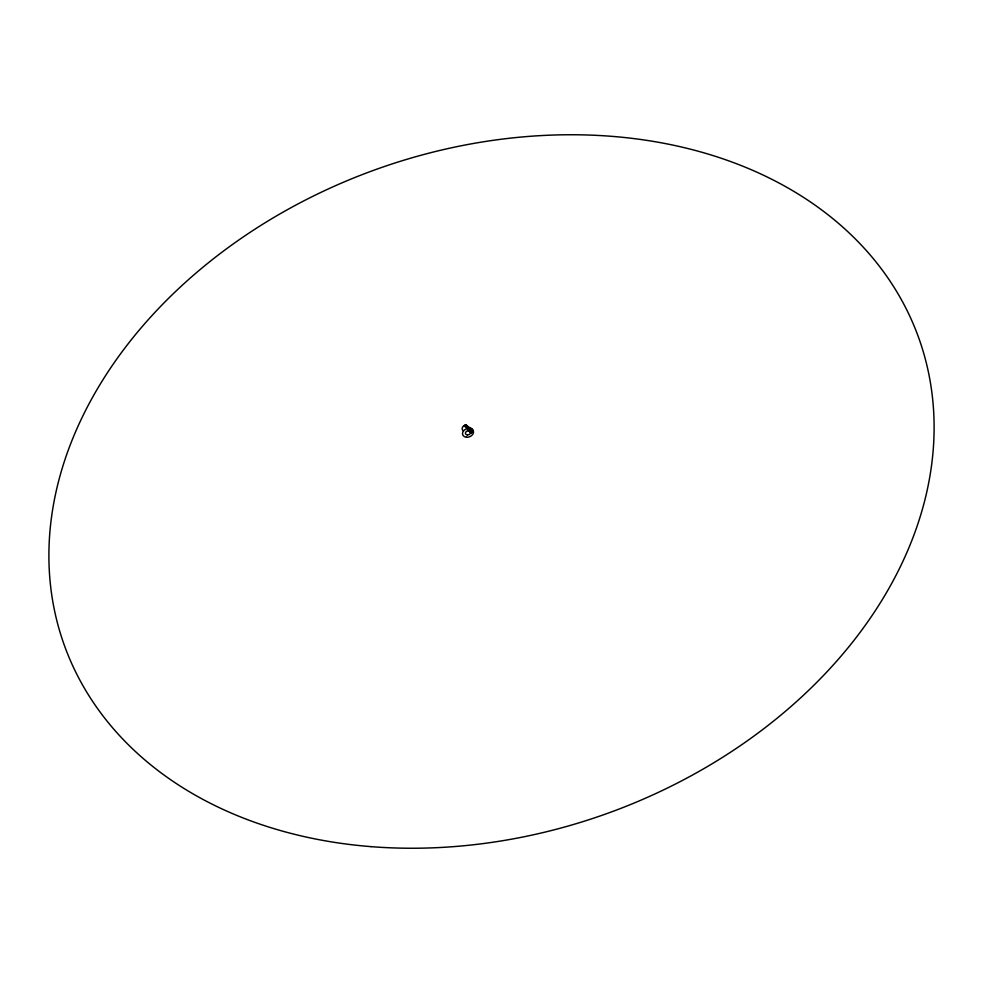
<?xml version="1.0" encoding="UTF-8"?>
<svg xmlns="http://www.w3.org/2000/svg" width="983" height="983" viewBox="0 0 983 983"><rect width="100%" height="100%" fill="white"/><g stroke="black" fill="none" stroke-linecap="round" stroke-linejoin="round"><path stroke-width="1.47" d="M468.719 429.976A8.81 0.823 45.7 0 1 469.014 430.259L464.173 425.774L466.077 424.84A4.251 3.207 -19.8 0 0 462.465 427.433A4.251 3.207 -19.8 0 0 463.3 430.775M467.281 428.305L468.473 427.826L467.994 429.03M465.512 425.492L468.412 427.851L469.432 427.507A4.804 2.924 11.1 0 1 472.909 431.132M471.287 431.5L469.235 429.94L468.191 430.591L471.299 433.122L472.135 432.176L468.535 427.974M469.284 431.07L469.776 431.439A8.81 0.823 45.7 0 0 470.279 431.77L471.299 433.122M469.186 430.996L468.055 430.099M466.286 425.012L468.805 427.236M465.954 425.221L468.756 427.519M465.217 425.135L468.117 427.494M468.879 427.642L470.12 429.116M469.272 429.976A4.251 3.207 -19.8 0 1 468.301 430.689M466.507 437.251A5.689 4.288 -19.8 0 0 473.388 430.947A5.689 4.288 -19.8 0 0 464.148 430.222A5.689 4.288 -19.8 0 0 466.507 437.251M467.318 434.891A2.666 2.003 -19.8 0 0 470.538 431.942A2.666 2.003 -19.8 0 0 466.212 431.598A2.666 2.003 -19.8 0 0 467.318 434.891M371.107 846.646A453.999 342.121 -19.8 0 0 920.555 343.153A453.999 342.121 -19.8 0 0 182.85 284.701A453.999 342.121 -19.8 0 0 371.107 846.646"/></g></svg>
